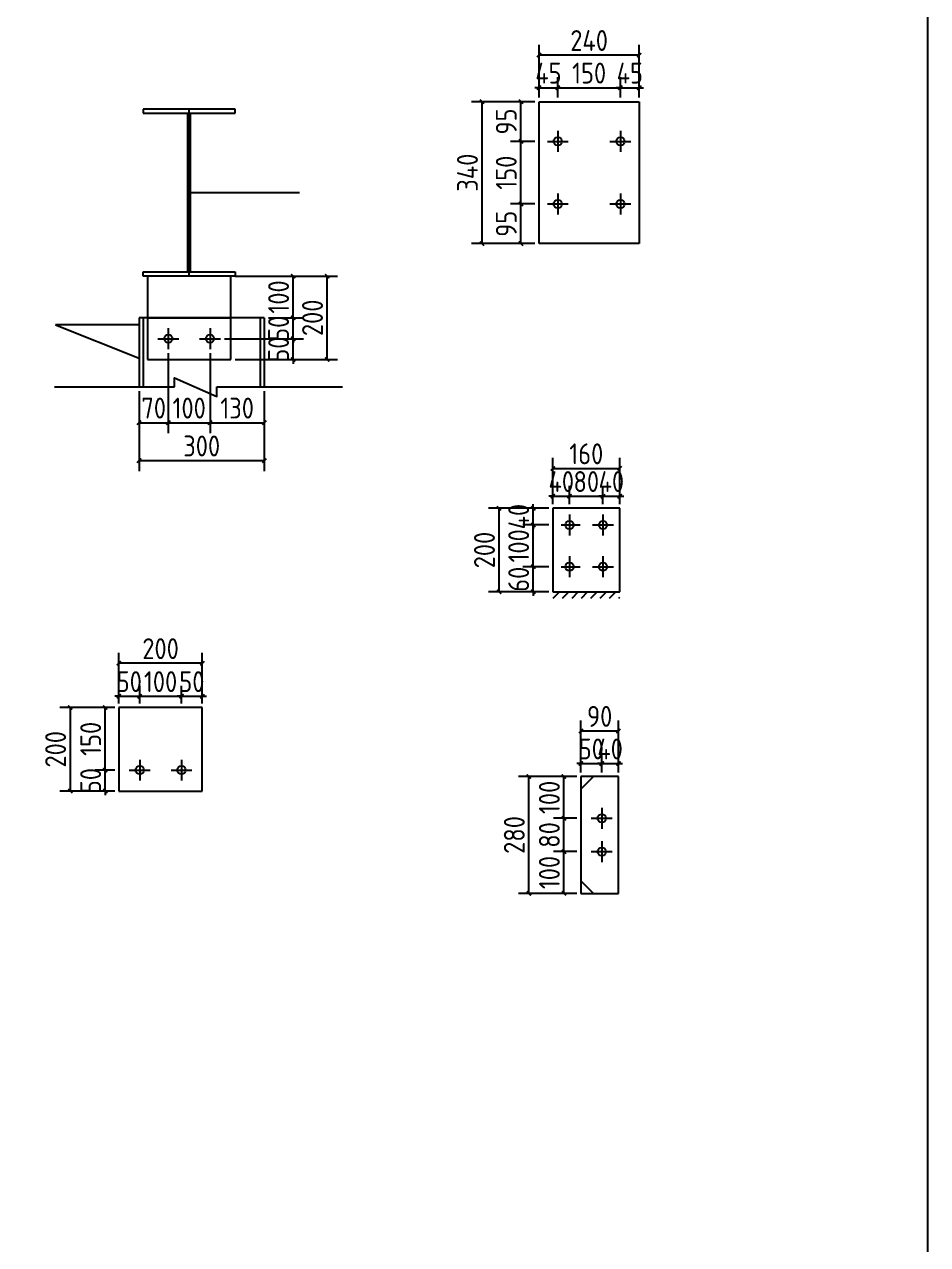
# Model space of a CAD drawing. Extents: x 411778 to 673094, y -11605 to 324395.
# Drawn here: x 436640 to 440968, y 111858 to 117704 of the extents above; entities that cross this region are included whole.
import ezdxf

# ---------------------------------------------------------------- set-up
doc = ezdxf.new("R2010")
doc.units = 0
doc.header["$LTSCALE"] = 1000
doc.header["$MEASUREMENT"] = 0
doc.styles.get("Standard").update_dxf_attribs({"font": 'gbenor.shx', "bigfont": 'gbcbig.shx'})
doc.dimstyles.get("Standard").update_dxf_attribs({"dimscale": 100, "dimtxt": 3.5, "dimasz": 1, "dimexe": 2.5, "dimexo": 3, "dimgap": 1.5, "dimtad": 1, "dimdec": 0, "dimzin": 0, "dimdsep": 46, "dimtxsty": 'Standard', "dimblk": 'ARCHTICK', "dimcen": 0.09, "dimadec": 0, "dimazin": 0, "dimtfac": 1, "dimtdec": 0, "dimtix": 1, "dimtmove": 2, "dimatfit": 3, "dimfxl": 1, "dimtolj": 1, "dimtzin": 0, "dimarcsym": 0})

# ---------------------------------------------------------------- blocks, each defined once
blk = doc.blocks.new('_ArchTick')
at = {"color": 0, "linetype": 'ByBlock', "const_width": 0.4}
blk.add_lwpolyline([(-0.5, -0.5), (0.5, 0.5)], dxfattribs=at)
blk = doc.blocks.new('*D3267')
at = {"color": 3, "lineweight": -2}
for p, q in [((437330, 116128), (437330, 115745.5)), ((437190, 115947), (437190, 115745.5)), ((437190, 115795.5), (437330, 115795.5))]:
    blk.add_line(p, q, dxfattribs=at)
at = {"layer": 'Defpoints', "color": 0}
for p in [(437330, 116148), (437190, 115967), (437330, 115795.5)]:
    blk.add_point(p, dxfattribs=at)
at = {"color": 3, "lineweight": -2, "xscale": 20, "yscale": 20, "zscale": 20, "rotation": 180}
blk.add_blockref('_ArchTick', (437190, 115795.5), dxfattribs=at)
at = {"color": 3, "lineweight": -2, "xscale": 20, "yscale": 20, "zscale": 20}
blk.add_blockref('_ArchTick', (437330, 115795.5), dxfattribs=at)
at = {"color": 0, "insert": (437260, 115865.5), "char_height": 100, "attachment_point": 5}
blk.add_mtext('\\A1;70', dxfattribs=at)
blk = doc.blocks.new('*D3268')
at = {"color": 3, "lineweight": -2}
for p, q in [((437330, 116128), (437330, 115745.5)), ((437530, 116128), (437530, 115745.5)), ((437330, 115795.5), (437530, 115795.5))]:
    blk.add_line(p, q, dxfattribs=at)
at = {"layer": 'Defpoints', "color": 0}
for p in [(437330, 116148), (437530, 116148), (437530, 115795.5)]:
    blk.add_point(p, dxfattribs=at)
at = {"color": 3, "lineweight": -2, "xscale": 20, "yscale": 20, "zscale": 20, "rotation": 180}
blk.add_blockref('_ArchTick', (437330, 115795.5), dxfattribs=at)
at = {"color": 3, "lineweight": -2, "xscale": 20, "yscale": 20, "zscale": 20}
blk.add_blockref('_ArchTick', (437530, 115795.5), dxfattribs=at)
at = {"color": 0, "insert": (437430, 115865.5), "char_height": 100, "attachment_point": 5}
blk.add_mtext('\\A1;100', dxfattribs=at)
blk = doc.blocks.new('*D3269')
at = {"color": 3, "lineweight": -2}
for p, q in [((437530, 116128), (437530, 115745.5)), ((437790, 115947), (437790, 115745.5)), ((437530, 115795.5), (437790, 115795.5))]:
    blk.add_line(p, q, dxfattribs=at)
at = {"layer": 'Defpoints', "color": 0}
for p in [(437530, 116148), (437790, 115967), (437790, 115795.5)]:
    blk.add_point(p, dxfattribs=at)
at = {"color": 3, "lineweight": -2, "xscale": 20, "yscale": 20, "zscale": 20, "rotation": 180}
blk.add_blockref('_ArchTick', (437530, 115795.5), dxfattribs=at)
at = {"color": 3, "lineweight": -2, "xscale": 20, "yscale": 20, "zscale": 20}
blk.add_blockref('_ArchTick', (437790, 115795.5), dxfattribs=at)
at = {"color": 0, "insert": (437660, 115865.5), "char_height": 100, "attachment_point": 5}
blk.add_mtext('\\A1;130', dxfattribs=at)
blk = doc.blocks.new('*D3125')
at = {"color": 3, "lineweight": -2}
for p, q in [((437190, 115947), (437190, 115564)), ((437790, 115947), (437790, 115564)), ((437190, 115614), (437790, 115614))]:
    blk.add_line(p, q, dxfattribs=at)
at = {"layer": 'Defpoints', "color": 0}
for p in [(437190, 115967), (437790, 115967), (437790, 115614)]:
    blk.add_point(p, dxfattribs=at)
at = {"color": 3, "lineweight": -2, "xscale": 20, "yscale": 20, "zscale": 20, "rotation": 180}
blk.add_blockref('_ArchTick', (437190, 115614), dxfattribs=at)
at = {"color": 3, "lineweight": -2, "xscale": 20, "yscale": 20, "zscale": 20}
blk.add_blockref('_ArchTick', (437790, 115614), dxfattribs=at)
at = {"color": 0, "insert": (437490, 115684), "char_height": 100, "attachment_point": 5}
blk.add_mtext('\\A1;300', dxfattribs=at)
blk = doc.blocks.new('*D3270')
at = {"color": 3, "lineweight": -2}
for p, q in [((437928.5, 116198), (437928.5, 116218)), ((437600, 116198), (437978.5, 116198)), ((437928.5, 116098), (437928.5, 116198)), ((437650, 116098), (437978.5, 116098)), ((437928.5, 116098), (437928.5, 116078))]:
    blk.add_line(p, q, dxfattribs=at)
at = {"layer": 'Defpoints', "color": 0}
for p in [(437580, 116198), (437928.5, 116198), (437630, 116098)]:
    blk.add_point(p, dxfattribs=at)
at = {"color": 3, "lineweight": -2, "xscale": 20, "yscale": 20, "zscale": 20}
for p, rotation in [((437928.5, 116198), 270), ((437928.5, 116098), 90)]:
    blk.add_blockref('_ArchTick', p, dxfattribs=dict(at, rotation=rotation))
at = {"color": 0, "insert": (437858.5, 116148), "char_height": 100, "attachment_point": 5, "rotation": 90}
blk.add_mtext('\\A1;50', dxfattribs=at)
blk = doc.blocks.new('*D3271')
at = {"color": 3, "lineweight": -2}
for p, q in [((437810, 116298), (437978.5, 116298)), ((437928.5, 116298), (437928.5, 116318)), ((437928.5, 116198), (437928.5, 116298)), ((437600, 116198), (437978.5, 116198)), ((437928.5, 116198), (437928.5, 116178))]:
    blk.add_line(p, q, dxfattribs=at)
at = {"layer": 'Defpoints', "color": 0}
for p in [(437790, 116298), (437928.5, 116298), (437580, 116198)]:
    blk.add_point(p, dxfattribs=at)
at = {"color": 3, "lineweight": -2, "xscale": 20, "yscale": 20, "zscale": 20}
for p, rotation in [((437928.5, 116298), 270), ((437928.5, 116198), 90)]:
    blk.add_blockref('_ArchTick', p, dxfattribs=dict(at, rotation=rotation))
at = {"color": 0, "insert": (437858.5, 116248), "char_height": 100, "attachment_point": 5, "rotation": 90}
blk.add_mtext('\\A1;50', dxfattribs=at)
blk = doc.blocks.new('*D3272')
at = {"color": 3, "lineweight": -2}
for p, q in [((437670, 116498), (437978.5, 116498)), ((437928.5, 116298), (437928.5, 116498)), ((437810, 116298), (437978.5, 116298))]:
    blk.add_line(p, q, dxfattribs=at)
at = {"layer": 'Defpoints', "color": 0}
for p in [(437650, 116498), (437928.5, 116498), (437790, 116298)]:
    blk.add_point(p, dxfattribs=at)
at = {"color": 3, "lineweight": -2, "xscale": 20, "yscale": 20, "zscale": 20}
for p, rotation in [((437928.5, 116498), 90), ((437928.5, 116298), 270)]:
    blk.add_blockref('_ArchTick', p, dxfattribs=dict(at, rotation=rotation))
at = {"color": 0, "insert": (437858.5, 116398), "char_height": 100, "attachment_point": 5, "rotation": 90}
blk.add_mtext('\\A1;100', dxfattribs=at)
blk = doc.blocks.new('*D3273')
at = {"color": 3, "lineweight": -2}
for p, q in [((437650, 116498), (438141, 116498)), ((438091, 116098), (438091, 116498)), ((437650, 116098), (438141, 116098))]:
    blk.add_line(p, q, dxfattribs=at)
at = {"layer": 'Defpoints', "color": 0}
for p in [(437630, 116498), (438091, 116498), (437630, 116098)]:
    blk.add_point(p, dxfattribs=at)
at = {"color": 3, "lineweight": -2, "xscale": 20, "yscale": 20, "zscale": 20}
for p, rotation in [((438091, 116498), 90), ((438091, 116098), 270)]:
    blk.add_blockref('_ArchTick', p, dxfattribs=dict(at, rotation=rotation))
at = {"color": 0, "insert": (438021, 116298), "char_height": 100, "attachment_point": 5, "rotation": 90}
blk.add_mtext('\\A1;200', dxfattribs=at)
blk = doc.blocks.new('*D3276')
at = {"color": 3, "lineweight": -2}
for p, q in [((437073, 114131), (436978, 114131)), ((437028, 114131), (437028, 114151)), ((437028, 114031), (437028, 114131)), ((437073, 114031), (436978, 114031)), ((437028, 114031), (437028, 114011))]:
    blk.add_line(p, q, dxfattribs=at)
at = {"layer": 'Defpoints', "color": 0}
for p in [(437028, 114131), (437093, 114131), (437093, 114031)]:
    blk.add_point(p, dxfattribs=at)
at = {"color": 3, "lineweight": -2, "xscale": 20, "yscale": 20, "zscale": 20}
for p, rotation in [((437028, 114131), 270), ((437028, 114031), 90)]:
    blk.add_blockref('_ArchTick', p, dxfattribs=dict(at, rotation=rotation))
at = {"color": 0, "insert": (436958, 114081), "char_height": 100, "attachment_point": 5, "rotation": 90}
blk.add_mtext('\\A1;50', dxfattribs=at)
blk = doc.blocks.new('*D3277')
at = {"color": 3, "lineweight": -2}
for p, q in [((437073, 114431), (436978, 114431)), ((437028, 114131), (437028, 114431)), ((437073, 114131), (436978, 114131))]:
    blk.add_line(p, q, dxfattribs=at)
at = {"layer": 'Defpoints', "color": 0}
for p in [(437028, 114431), (437093, 114431), (437093, 114131)]:
    blk.add_point(p, dxfattribs=at)
at = {"color": 3, "lineweight": -2, "xscale": 20, "yscale": 20, "zscale": 20}
for p, rotation in [((437028, 114431), 90), ((437028, 114131), 270)]:
    blk.add_blockref('_ArchTick', p, dxfattribs=dict(at, rotation=rotation))
at = {"color": 0, "insert": (436958, 114281), "char_height": 100, "attachment_point": 5, "rotation": 90}
blk.add_mtext('\\A1;150', dxfattribs=at)
blk = doc.blocks.new('*D3278')
at = {"color": 3, "lineweight": -2}
for p, q in [((437073, 114431), (436810, 114431)), ((436860, 114431), (436860, 114031)), ((437073, 114031), (436810, 114031))]:
    blk.add_line(p, q, dxfattribs=at)
at = {"layer": 'Defpoints', "color": 0}
for p in [(437093, 114431), (436860, 114031), (437093, 114031)]:
    blk.add_point(p, dxfattribs=at)
at = {"color": 3, "lineweight": -2, "xscale": 20, "yscale": 20, "zscale": 20}
for p, rotation in [((436860, 114431), 90), ((436860, 114031), 270)]:
    blk.add_blockref('_ArchTick', p, dxfattribs=dict(at, rotation=rotation))
at = {"color": 0, "insert": (436790, 114231), "char_height": 100, "attachment_point": 5, "rotation": 90}
blk.add_mtext('\\A1;200', dxfattribs=at)
blk = doc.blocks.new('*D3131')
at = {"color": 3, "lineweight": -2}
for p, q in [((437093, 114451), (437093, 114535)), ((437193, 114451), (437193, 114535)), ((437093, 114485), (437073, 114485)), ((437093, 114485), (437193, 114485)), ((437193, 114485), (437213, 114485))]:
    blk.add_line(p, q, dxfattribs=at)
at = {"layer": 'Defpoints', "color": 0}
for p in [(437193, 114485), (437093, 114431), (437193, 114431)]:
    blk.add_point(p, dxfattribs=at)
at = {"color": 3, "lineweight": -2, "xscale": 20, "yscale": 20, "zscale": 20}
blk.add_blockref('_ArchTick', (437093, 114485), dxfattribs=at)
at = {"color": 3, "lineweight": -2, "xscale": 20, "yscale": 20, "zscale": 20, "rotation": 180}
blk.add_blockref('_ArchTick', (437193, 114485), dxfattribs=at)
at = {"color": 0, "insert": (437143, 114555), "char_height": 100, "attachment_point": 5}
blk.add_mtext('\\A1;50', dxfattribs=at)
blk = doc.blocks.new('*D3132')
at = {"color": 3, "lineweight": -2}
for p, q in [((437193, 114451), (437193, 114535)), ((437393, 114451), (437393, 114535)), ((437193, 114485), (437393, 114485))]:
    blk.add_line(p, q, dxfattribs=at)
at = {"layer": 'Defpoints', "color": 0}
for p in [(437393, 114485), (437193, 114431), (437393, 114431)]:
    blk.add_point(p, dxfattribs=at)
at = {"color": 3, "lineweight": -2, "xscale": 20, "yscale": 20, "zscale": 20, "rotation": 180}
blk.add_blockref('_ArchTick', (437193, 114485), dxfattribs=at)
at = {"color": 3, "lineweight": -2, "xscale": 20, "yscale": 20, "zscale": 20}
blk.add_blockref('_ArchTick', (437393, 114485), dxfattribs=at)
at = {"color": 0, "insert": (437293, 114555), "char_height": 100, "attachment_point": 5}
blk.add_mtext('\\A1;100', dxfattribs=at)
blk = doc.blocks.new('*D3279')
at = {"color": 3, "lineweight": -2}
for p, q in [((437393, 114451), (437393, 114535)), ((437493, 114451), (437493, 114535)), ((437393, 114485), (437373, 114485)), ((437393, 114485), (437493, 114485)), ((437493, 114485), (437513, 114485))]:
    blk.add_line(p, q, dxfattribs=at)
at = {"layer": 'Defpoints', "color": 0}
for p in [(437493, 114485), (437393, 114431), (437493, 114431)]:
    blk.add_point(p, dxfattribs=at)
at = {"color": 3, "lineweight": -2, "xscale": 20, "yscale": 20, "zscale": 20}
blk.add_blockref('_ArchTick', (437393, 114485), dxfattribs=at)
at = {"color": 3, "lineweight": -2, "xscale": 20, "yscale": 20, "zscale": 20, "rotation": 180}
blk.add_blockref('_ArchTick', (437493, 114485), dxfattribs=at)
at = {"color": 0, "insert": (437443, 114555), "char_height": 100, "attachment_point": 5}
blk.add_mtext('\\A1;50', dxfattribs=at)
blk = doc.blocks.new('*D3280')
at = {"color": 3, "lineweight": -2}
for p, q in [((437093, 114451), (437093, 114693)), ((437493, 114643), (437093, 114643)), ((437493, 114451), (437493, 114693))]:
    blk.add_line(p, q, dxfattribs=at)
at = {"layer": 'Defpoints', "color": 0}
for p in [(437093, 114643), (437093, 114431), (437493, 114431)]:
    blk.add_point(p, dxfattribs=at)
at = {"color": 3, "lineweight": -2, "xscale": 20, "yscale": 20, "zscale": 20, "rotation": 180}
blk.add_blockref('_ArchTick', (437093, 114643), dxfattribs=at)
at = {"color": 3, "lineweight": -2, "xscale": 20, "yscale": 20, "zscale": 20}
blk.add_blockref('_ArchTick', (437493, 114643), dxfattribs=at)
at = {"color": 0, "insert": (437293, 114713), "char_height": 100, "attachment_point": 5}
blk.add_mtext('\\A1;200', dxfattribs=at)
blk = doc.blocks.new('*D3281')
at = {"color": 3, "lineweight": -2}
for p, q in [((439086.5, 116843.5), (438969.5, 116843.5)), ((439019.5, 116653.5), (439019.5, 116843.5)), ((439086.5, 116653.5), (438969.5, 116653.5))]:
    blk.add_line(p, q, dxfattribs=at)
at = {"layer": 'Defpoints', "color": 0}
for p in [(439019.5, 116843.5), (439106.5, 116843.5), (439106.5, 116653.5)]:
    blk.add_point(p, dxfattribs=at)
at = {"color": 3, "lineweight": -2, "xscale": 20, "yscale": 20, "zscale": 20}
for p, rotation in [((439019.5, 116843.5), 90), ((439019.5, 116653.5), 270)]:
    blk.add_blockref('_ArchTick', p, dxfattribs=dict(at, rotation=rotation))
at = {"color": 0, "insert": (438949.5, 116748.5), "char_height": 100, "attachment_point": 5, "rotation": 90}
blk.add_mtext('\\A1;95', dxfattribs=at)
blk = doc.blocks.new('*D3133')
at = {"color": 3, "lineweight": -2}
for p, q in [((439086.5, 117143.5), (438969.5, 117143.5)), ((439019.5, 116843.5), (439019.5, 117143.5)), ((439086.5, 116843.5), (438969.5, 116843.5))]:
    blk.add_line(p, q, dxfattribs=at)
at = {"layer": 'Defpoints', "color": 0}
for p in [(439019.5, 117143.5), (439106.5, 117143.5), (439106.5, 116843.5)]:
    blk.add_point(p, dxfattribs=at)
at = {"color": 3, "lineweight": -2, "xscale": 20, "yscale": 20, "zscale": 20}
for p, rotation in [((439019.5, 117143.5), 90), ((439019.5, 116843.5), 270)]:
    blk.add_blockref('_ArchTick', p, dxfattribs=dict(at, rotation=rotation))
at = {"color": 0, "insert": (438949.5, 116993.5), "char_height": 100, "attachment_point": 5, "rotation": 90}
blk.add_mtext('\\A1;150', dxfattribs=at)
blk = doc.blocks.new('*D3282')
at = {"color": 3, "lineweight": -2}
for p, q in [((439086.5, 117333.5), (438969.5, 117333.5)), ((439019.5, 117143.5), (439019.5, 117333.5)), ((439086.5, 117143.5), (438969.5, 117143.5))]:
    blk.add_line(p, q, dxfattribs=at)
at = {"layer": 'Defpoints', "color": 0}
for p in [(439019.5, 117333.5), (439106.5, 117333.5), (439106.5, 117143.5)]:
    blk.add_point(p, dxfattribs=at)
at = {"color": 3, "lineweight": -2, "xscale": 20, "yscale": 20, "zscale": 20}
for p, rotation in [((439019.5, 117333.5), 90), ((439019.5, 117143.5), 270)]:
    blk.add_blockref('_ArchTick', p, dxfattribs=dict(at, rotation=rotation))
at = {"color": 0, "insert": (438949.5, 117238.5), "char_height": 100, "attachment_point": 5, "rotation": 90}
blk.add_mtext('\\A1;95', dxfattribs=at)
blk = doc.blocks.new('*D3283')
at = {"color": 3, "lineweight": -2}
for p, q in [((439086.5, 117333.5), (438783.5, 117333.5)), ((438833.5, 116653.5), (438833.5, 117333.5)), ((439086.5, 116653.5), (438783.5, 116653.5))]:
    blk.add_line(p, q, dxfattribs=at)
at = {"layer": 'Defpoints', "color": 0}
for p in [(438833.5, 117333.5), (439106.5, 117333.5), (439106.5, 116653.5)]:
    blk.add_point(p, dxfattribs=at)
at = {"color": 3, "lineweight": -2, "xscale": 20, "yscale": 20, "zscale": 20}
for p, rotation in [((438833.5, 117333.5), 90), ((438833.5, 116653.5), 270)]:
    blk.add_blockref('_ArchTick', p, dxfattribs=dict(at, rotation=rotation))
at = {"color": 0, "insert": (438763.5, 116993.5), "char_height": 100, "attachment_point": 5, "rotation": 90}
blk.add_mtext('\\A1;340', dxfattribs=at)
blk = doc.blocks.new('*D3134')
at = {"color": 3, "lineweight": -2}
for p, q in [((439106.5, 117353.5), (439106.5, 117450.5)), ((439196.5, 117353.5), (439196.5, 117450.5)), ((439106.5, 117400.5), (439086.5, 117400.5)), ((439106.5, 117400.5), (439196.5, 117400.5)), ((439196.5, 117400.5), (439216.5, 117400.5))]:
    blk.add_line(p, q, dxfattribs=at)
at = {"layer": 'Defpoints', "color": 0}
for p in [(439196.5, 117400.5), (439106.5, 117333.5), (439196.5, 117333.5)]:
    blk.add_point(p, dxfattribs=at)
at = {"color": 3, "lineweight": -2, "xscale": 20, "yscale": 20, "zscale": 20}
blk.add_blockref('_ArchTick', (439106.5, 117400.5), dxfattribs=at)
at = {"color": 3, "lineweight": -2, "xscale": 20, "yscale": 20, "zscale": 20, "rotation": 180}
blk.add_blockref('_ArchTick', (439196.5, 117400.5), dxfattribs=at)
at = {"color": 0, "insert": (439151.5, 117470.5), "char_height": 100, "attachment_point": 5}
blk.add_mtext('\\A1;45', dxfattribs=at)
blk = doc.blocks.new('*D3135')
at = {"color": 3, "lineweight": -2}
for p, q in [((439196.5, 117353.5), (439196.5, 117450.5)), ((439496.5, 117353.5), (439496.5, 117450.5)), ((439196.5, 117400.5), (439496.5, 117400.5))]:
    blk.add_line(p, q, dxfattribs=at)
at = {"layer": 'Defpoints', "color": 0}
for p in [(439496.5, 117400.5), (439196.5, 117333.5), (439496.5, 117333.5)]:
    blk.add_point(p, dxfattribs=at)
at = {"color": 3, "lineweight": -2, "xscale": 20, "yscale": 20, "zscale": 20, "rotation": 180}
blk.add_blockref('_ArchTick', (439196.5, 117400.5), dxfattribs=at)
at = {"color": 3, "lineweight": -2, "xscale": 20, "yscale": 20, "zscale": 20}
blk.add_blockref('_ArchTick', (439496.5, 117400.5), dxfattribs=at)
at = {"color": 0, "insert": (439346.5, 117470.5), "char_height": 100, "attachment_point": 5}
blk.add_mtext('\\A1;150', dxfattribs=at)
blk = doc.blocks.new('*D3284')
at = {"color": 3, "lineweight": -2}
for p, q in [((439496.5, 117353.5), (439496.5, 117450.5)), ((439586.5, 117353.5), (439586.5, 117450.5)), ((439496.5, 117400.5), (439476.5, 117400.5)), ((439496.5, 117400.5), (439586.5, 117400.5)), ((439586.5, 117400.5), (439606.5, 117400.5))]:
    blk.add_line(p, q, dxfattribs=at)
at = {"layer": 'Defpoints', "color": 0}
for p in [(439586.5, 117400.5), (439496.5, 117333.5), (439586.5, 117333.5)]:
    blk.add_point(p, dxfattribs=at)
at = {"color": 3, "lineweight": -2, "xscale": 20, "yscale": 20, "zscale": 20}
blk.add_blockref('_ArchTick', (439496.5, 117400.5), dxfattribs=at)
at = {"color": 3, "lineweight": -2, "xscale": 20, "yscale": 20, "zscale": 20, "rotation": 180}
blk.add_blockref('_ArchTick', (439586.5, 117400.5), dxfattribs=at)
at = {"color": 0, "insert": (439541.5, 117470.5), "char_height": 100, "attachment_point": 5}
blk.add_mtext('\\A1;45', dxfattribs=at)
blk = doc.blocks.new('*D3285')
at = {"color": 3, "lineweight": -2}
for p, q in [((439106.5, 117353.5), (439106.5, 117606.5)), ((439586.5, 117353.5), (439586.5, 117606.5)), ((439586.5, 117556.5), (439106.5, 117556.5))]:
    blk.add_line(p, q, dxfattribs=at)
at = {"layer": 'Defpoints', "color": 0}
for p in [(439106.5, 117556.5), (439106.5, 117333.5), (439586.5, 117333.5)]:
    blk.add_point(p, dxfattribs=at)
at = {"color": 3, "lineweight": -2, "xscale": 20, "yscale": 20, "zscale": 20, "rotation": 180}
blk.add_blockref('_ArchTick', (439106.5, 117556.5), dxfattribs=at)
at = {"color": 3, "lineweight": -2, "xscale": 20, "yscale": 20, "zscale": 20}
blk.add_blockref('_ArchTick', (439586.5, 117556.5), dxfattribs=at)
at = {"color": 0, "insert": (439346.5, 117626.5), "char_height": 100, "attachment_point": 5}
blk.add_mtext('\\A1;240', dxfattribs=at)
blk = doc.blocks.new('*D3286')
at = {"color": 3, "lineweight": -2}
for p, q in [((439153, 115105.5), (439029, 115105.5)), ((439079, 115105.5), (439079, 115125.5)), ((439079, 114985.5), (439079, 115105.5)), ((439153, 114985.5), (439029, 114985.5)), ((439079, 114985.5), (439079, 114965.5))]:
    blk.add_line(p, q, dxfattribs=at)
at = {"layer": 'Defpoints', "color": 0}
for p in [(439079, 115105.5), (439173, 115105.5), (439173, 114985.5)]:
    blk.add_point(p, dxfattribs=at)
at = {"color": 3, "lineweight": -2, "xscale": 20, "yscale": 20, "zscale": 20}
for p, rotation in [((439079, 115105.5), 270), ((439079, 114985.5), 90)]:
    blk.add_blockref('_ArchTick', p, dxfattribs=dict(at, rotation=rotation))
at = {"color": 0, "insert": (439009, 115045.5), "char_height": 100, "attachment_point": 5, "rotation": 90}
blk.add_mtext('\\A1;60', dxfattribs=at)
blk = doc.blocks.new('*D3136')
at = {"color": 3, "lineweight": -2}
for p, q in [((439153, 115305.5), (439029, 115305.5)), ((439079, 115105.5), (439079, 115305.5)), ((439153, 115105.5), (439029, 115105.5))]:
    blk.add_line(p, q, dxfattribs=at)
at = {"layer": 'Defpoints', "color": 0}
for p in [(439079, 115305.5), (439173, 115305.5), (439173, 115105.5)]:
    blk.add_point(p, dxfattribs=at)
at = {"color": 3, "lineweight": -2, "xscale": 20, "yscale": 20, "zscale": 20}
for p, rotation in [((439079, 115305.5), 90), ((439079, 115105.5), 270)]:
    blk.add_blockref('_ArchTick', p, dxfattribs=dict(at, rotation=rotation))
at = {"color": 0, "insert": (439009, 115205.5), "char_height": 100, "attachment_point": 5, "rotation": 90}
blk.add_mtext('\\A1;100', dxfattribs=at)
blk = doc.blocks.new('*D3287')
at = {"color": 3, "lineweight": -2}
for p, q in [((439079, 115385.5), (439079, 115405.5)), ((439153, 115385.5), (439029, 115385.5)), ((439079, 115305.5), (439079, 115385.5)), ((439153, 115305.5), (439029, 115305.5)), ((439079, 115305.5), (439079, 115285.5))]:
    blk.add_line(p, q, dxfattribs=at)
at = {"layer": 'Defpoints', "color": 0}
for p in [(439079, 115385.5), (439173, 115385.5), (439173, 115305.5)]:
    blk.add_point(p, dxfattribs=at)
at = {"color": 3, "lineweight": -2, "xscale": 20, "yscale": 20, "zscale": 20}
for p, rotation in [((439079, 115385.5), 270), ((439079, 115305.5), 90)]:
    blk.add_blockref('_ArchTick', p, dxfattribs=dict(at, rotation=rotation))
at = {"color": 0, "insert": (439009, 115345.5), "char_height": 100, "attachment_point": 5, "rotation": 90}
blk.add_mtext('\\A1;40', dxfattribs=at)
blk = doc.blocks.new('*D3137')
at = {"color": 3, "lineweight": -2}
for p, q in [((439173, 115405.5), (439173, 115493.5)), ((439253, 115405.5), (439253, 115493.5)), ((439173, 115443.5), (439153, 115443.5)), ((439173, 115443.5), (439253, 115443.5)), ((439253, 115443.5), (439273, 115443.5))]:
    blk.add_line(p, q, dxfattribs=at)
at = {"layer": 'Defpoints', "color": 0}
for p in [(439253, 115443.5), (439173, 115385.5), (439253, 115385.5)]:
    blk.add_point(p, dxfattribs=at)
at = {"color": 3, "lineweight": -2, "xscale": 20, "yscale": 20, "zscale": 20}
blk.add_blockref('_ArchTick', (439173, 115443.5), dxfattribs=at)
at = {"color": 3, "lineweight": -2, "xscale": 20, "yscale": 20, "zscale": 20, "rotation": 180}
blk.add_blockref('_ArchTick', (439253, 115443.5), dxfattribs=at)
at = {"color": 0, "insert": (439213, 115513.5), "char_height": 100, "attachment_point": 5}
blk.add_mtext('\\A1;40', dxfattribs=at)
blk = doc.blocks.new('*D3138')
at = {"color": 3, "lineweight": -2}
for p, q in [((439253, 115405.5), (439253, 115493.5)), ((439413, 115405.5), (439413, 115493.5)), ((439253, 115443.5), (439413, 115443.5))]:
    blk.add_line(p, q, dxfattribs=at)
at = {"layer": 'Defpoints', "color": 0}
for p in [(439413, 115443.5), (439253, 115385.5), (439413, 115385.5)]:
    blk.add_point(p, dxfattribs=at)
at = {"color": 3, "lineweight": -2, "xscale": 20, "yscale": 20, "zscale": 20, "rotation": 180}
blk.add_blockref('_ArchTick', (439253, 115443.5), dxfattribs=at)
at = {"color": 3, "lineweight": -2, "xscale": 20, "yscale": 20, "zscale": 20}
blk.add_blockref('_ArchTick', (439413, 115443.5), dxfattribs=at)
at = {"color": 0, "insert": (439333, 115513.5), "char_height": 100, "attachment_point": 5}
blk.add_mtext('\\A1;80', dxfattribs=at)
blk = doc.blocks.new('*D3288')
at = {"color": 3, "lineweight": -2}
for p, q in [((439413, 115405.5), (439413, 115493.5)), ((439493, 115405.5), (439493, 115493.5)), ((439413, 115443.5), (439393, 115443.5)), ((439413, 115443.5), (439493, 115443.5)), ((439493, 115443.5), (439513, 115443.5))]:
    blk.add_line(p, q, dxfattribs=at)
at = {"layer": 'Defpoints', "color": 0}
for p in [(439493, 115443.5), (439413, 115385.5), (439493, 115385.5)]:
    blk.add_point(p, dxfattribs=at)
at = {"color": 3, "lineweight": -2, "xscale": 20, "yscale": 20, "zscale": 20}
blk.add_blockref('_ArchTick', (439413, 115443.5), dxfattribs=at)
at = {"color": 3, "lineweight": -2, "xscale": 20, "yscale": 20, "zscale": 20, "rotation": 180}
blk.add_blockref('_ArchTick', (439493, 115443.5), dxfattribs=at)
at = {"color": 0, "insert": (439453, 115513.5), "char_height": 100, "attachment_point": 5}
blk.add_mtext('\\A1;40', dxfattribs=at)
blk = doc.blocks.new('*D3289')
at = {"color": 3, "lineweight": -2}
for p, q in [((439173, 115405.5), (439173, 115626.5)), ((439173, 115576.5), (439493, 115576.5)), ((439493, 115405.5), (439493, 115626.5))]:
    blk.add_line(p, q, dxfattribs=at)
at = {"layer": 'Defpoints', "color": 0}
for p in [(439493, 115576.5), (439173, 115385.5), (439493, 115385.5)]:
    blk.add_point(p, dxfattribs=at)
at = {"color": 3, "lineweight": -2, "xscale": 20, "yscale": 20, "zscale": 20, "rotation": 180}
blk.add_blockref('_ArchTick', (439173, 115576.5), dxfattribs=at)
at = {"color": 3, "lineweight": -2, "xscale": 20, "yscale": 20, "zscale": 20}
blk.add_blockref('_ArchTick', (439493, 115576.5), dxfattribs=at)
at = {"color": 0, "insert": (439333, 115646.5), "char_height": 100, "attachment_point": 5}
blk.add_mtext('\\A1;160', dxfattribs=at)
blk = doc.blocks.new('*D3290')
at = {"color": 3, "lineweight": -2}
for p, q in [((439153, 115385.5), (438865, 115385.5)), ((438915, 114985.5), (438915, 115385.5)), ((439153, 114985.5), (438865, 114985.5))]:
    blk.add_line(p, q, dxfattribs=at)
at = {"layer": 'Defpoints', "color": 0}
for p in [(438915, 115385.5), (439173, 115385.5), (439173, 114985.5)]:
    blk.add_point(p, dxfattribs=at)
at = {"color": 3, "lineweight": -2, "xscale": 20, "yscale": 20, "zscale": 20}
for p, rotation in [((438915, 115385.5), 90), ((438915, 114985.5), 270)]:
    blk.add_blockref('_ArchTick', p, dxfattribs=dict(at, rotation=rotation))
at = {"color": 0, "insert": (438845, 115185.5), "char_height": 100, "attachment_point": 5, "rotation": 90}
blk.add_mtext('\\A1;200', dxfattribs=at)
blk = doc.blocks.new('*D3291')
at = {"color": 3, "lineweight": -2}
for p, q in [((439287, 113740.5), (439176, 113740.5)), ((439226, 113540.5), (439226, 113740.5)), ((439287, 113540.5), (439176, 113540.5))]:
    blk.add_line(p, q, dxfattribs=at)
at = {"layer": 'Defpoints', "color": 0}
for p in [(439226, 113740.5), (439307, 113740.5), (439307, 113540.5)]:
    blk.add_point(p, dxfattribs=at)
at = {"color": 3, "lineweight": -2, "xscale": 20, "yscale": 20, "zscale": 20}
for p, rotation in [((439226, 113740.5), 90), ((439226, 113540.5), 270)]:
    blk.add_blockref('_ArchTick', p, dxfattribs=dict(at, rotation=rotation))
at = {"color": 0, "insert": (439156, 113640.5), "char_height": 100, "attachment_point": 5, "rotation": 90}
blk.add_mtext('\\A1;100', dxfattribs=at)
blk = doc.blocks.new('*D3139')
at = {"color": 3, "lineweight": -2}
for p, q in [((439287, 113900.5), (439176, 113900.5)), ((439226, 113740.5), (439226, 113900.5)), ((439287, 113740.5), (439176, 113740.5))]:
    blk.add_line(p, q, dxfattribs=at)
at = {"layer": 'Defpoints', "color": 0}
for p in [(439226, 113900.5), (439307, 113900.5), (439307, 113740.5)]:
    blk.add_point(p, dxfattribs=at)
at = {"color": 3, "lineweight": -2, "xscale": 20, "yscale": 20, "zscale": 20}
for p, rotation in [((439226, 113900.5), 90), ((439226, 113740.5), 270)]:
    blk.add_blockref('_ArchTick', p, dxfattribs=dict(at, rotation=rotation))
at = {"color": 0, "insert": (439156, 113820.5), "char_height": 100, "attachment_point": 5, "rotation": 90}
blk.add_mtext('\\A1;80', dxfattribs=at)
blk = doc.blocks.new('*D3292')
at = {"color": 3, "lineweight": -2}
for p, q in [((439287, 114100.5), (439176, 114100.5)), ((439226, 113900.5), (439226, 114100.5)), ((439287, 113900.5), (439176, 113900.5))]:
    blk.add_line(p, q, dxfattribs=at)
at = {"layer": 'Defpoints', "color": 0}
for p in [(439226, 114100.5), (439307, 114100.5), (439307, 113900.5)]:
    blk.add_point(p, dxfattribs=at)
at = {"color": 3, "lineweight": -2, "xscale": 20, "yscale": 20, "zscale": 20}
for p, rotation in [((439226, 114100.5), 90), ((439226, 113900.5), 270)]:
    blk.add_blockref('_ArchTick', p, dxfattribs=dict(at, rotation=rotation))
at = {"color": 0, "insert": (439156, 114000.5), "char_height": 100, "attachment_point": 5, "rotation": 90}
blk.add_mtext('\\A1;100', dxfattribs=at)
blk = doc.blocks.new('*D3293')
at = {"color": 3, "lineweight": -2}
for p, q in [((439287, 114100.5), (439008, 114100.5)), ((439058, 113540.5), (439058, 114100.5)), ((439287, 113540.5), (439008, 113540.5))]:
    blk.add_line(p, q, dxfattribs=at)
at = {"layer": 'Defpoints', "color": 0}
for p in [(439058, 114100.5), (439307, 114100.5), (439307, 113540.5)]:
    blk.add_point(p, dxfattribs=at)
at = {"color": 3, "lineweight": -2, "xscale": 20, "yscale": 20, "zscale": 20}
for p, rotation in [((439058, 114100.5), 90), ((439058, 113540.5), 270)]:
    blk.add_blockref('_ArchTick', p, dxfattribs=dict(at, rotation=rotation))
at = {"color": 0, "insert": (438988, 113820.5), "char_height": 100, "attachment_point": 5, "rotation": 90}
blk.add_mtext('\\A1;280', dxfattribs=at)
blk = doc.blocks.new('*D3140')
at = {"color": 3, "lineweight": -2}
for p, q in [((439307, 114120.5), (439307, 114212.5)), ((439407, 114120.5), (439407, 114212.5)), ((439307, 114162.5), (439287, 114162.5)), ((439307, 114162.5), (439407, 114162.5)), ((439407, 114162.5), (439427, 114162.5))]:
    blk.add_line(p, q, dxfattribs=at)
at = {"layer": 'Defpoints', "color": 0}
for p in [(439407, 114162.5), (439307, 114100.5), (439407, 114100.5)]:
    blk.add_point(p, dxfattribs=at)
at = {"color": 3, "lineweight": -2, "xscale": 20, "yscale": 20, "zscale": 20}
blk.add_blockref('_ArchTick', (439307, 114162.5), dxfattribs=at)
at = {"color": 3, "lineweight": -2, "xscale": 20, "yscale": 20, "zscale": 20, "rotation": 180}
blk.add_blockref('_ArchTick', (439407, 114162.5), dxfattribs=at)
at = {"color": 0, "insert": (439357, 114232.5), "char_height": 100, "attachment_point": 5}
blk.add_mtext('\\A1;50', dxfattribs=at)
blk = doc.blocks.new('*D3294')
at = {"color": 3, "lineweight": -2}
for p, q in [((439407, 114120.5), (439407, 114212.5)), ((439487, 114120.5), (439487, 114212.5)), ((439407, 114162.5), (439387, 114162.5)), ((439407, 114162.5), (439487, 114162.5)), ((439487, 114162.5), (439507, 114162.5))]:
    blk.add_line(p, q, dxfattribs=at)
at = {"layer": 'Defpoints', "color": 0}
for p in [(439487, 114162.5), (439407, 114100.5), (439487, 114100.5)]:
    blk.add_point(p, dxfattribs=at)
at = {"color": 3, "lineweight": -2, "xscale": 20, "yscale": 20, "zscale": 20}
blk.add_blockref('_ArchTick', (439407, 114162.5), dxfattribs=at)
at = {"color": 3, "lineweight": -2, "xscale": 20, "yscale": 20, "zscale": 20, "rotation": 180}
blk.add_blockref('_ArchTick', (439487, 114162.5), dxfattribs=at)
at = {"color": 0, "insert": (439447, 114232.5), "char_height": 100, "attachment_point": 5}
blk.add_mtext('\\A1;40', dxfattribs=at)
blk = doc.blocks.new('*D3295')
at = {"color": 3, "lineweight": -2}
for p, q in [((439307, 114120.5), (439307, 114368.5)), ((439487, 114120.5), (439487, 114368.5)), ((439487, 114318.5), (439307, 114318.5))]:
    blk.add_line(p, q, dxfattribs=at)
at = {"layer": 'Defpoints', "color": 0}
for p in [(439307, 114318.5), (439307, 114100.5), (439487, 114100.5)]:
    blk.add_point(p, dxfattribs=at)
at = {"color": 3, "lineweight": -2, "xscale": 20, "yscale": 20, "zscale": 20, "rotation": 180}
blk.add_blockref('_ArchTick', (439307, 114318.5), dxfattribs=at)
at = {"color": 3, "lineweight": -2, "xscale": 20, "yscale": 20, "zscale": 20}
blk.add_blockref('_ArchTick', (439487, 114318.5), dxfattribs=at)
at = {"color": 0, "insert": (439397, 114388.5), "char_height": 100, "attachment_point": 5}
blk.add_mtext('\\A1;90', dxfattribs=at)

msp = doc.modelspace()

# ---------------------------------------------------------------- hatches: boundary and pattern name
h = msp.add_hatch()
h.set_pattern_fill('ANSI31', color=256, scale=20, style=0)
h.set_pattern_definition([(45, (-24833, -16648), (-22.4506403, 22.4506403), [])])
h.paths.add_polyline_path([(439493, 114985.5), (439173, 114985.5), (439173, 114955.5), (439493, 114955.5)])

# ---------------------------------------------------------------- linework, layer by layer
for p, q in [((439106.5, 116653.5), (439106.5, 117333.5)), ((439106.5, 117333.5), (439586.5, 117333.5)), ((439586.5, 117333.5), (439586.5, 116653.5)), ((439196.5, 117193.5), (439196.5, 117093.5)), ((439496.5, 117193.5), (439496.5, 117093.5)), ((439146.5, 117143.5), (439246.5, 117143.5)), ((439446.5, 117143.5), (439546.5, 117143.5)), ((437430, 116898), (437958, 116898)), ((439196.5, 116893.5), (439196.5, 116793.5)), ((439496.5, 116893.5), (439496.5, 116793.5)), ((439146.5, 116843.5), (439246.5, 116843.5)), ((439446.5, 116843.5), (439546.5, 116843.5)), ((439586.5, 116653.5), (439106.5, 116653.5)), ((437230, 116498), (437230, 116098)), ((437630, 116098), (437630, 116498)), ((437790, 116298), (437190, 116298)), ((437190, 116298), (437190, 115967)), ((437210, 116298), (437210, 115967)), ((437230, 116298), (437630, 116298)), ((437770, 116298), (437770, 115967)), ((437790, 116298), (437790, 115967)), ((437190, 116264), (436790, 116264)), ((436790, 116264), (437190, 116104)), ((437330, 116248), (437330, 116148)), ((437530, 116248), (437530, 116148)), ((437280, 116198), (437380, 116198)), ((437480, 116198), (437580, 116198)), ((437230, 116098), (437630, 116098)), ((436784, 115967), (437360, 115967)), ((437562, 115967), (438165, 115967)), ((439173, 115385.5), (439173, 114985.5)), ((439493, 115385.5), (439173, 115385.5)), ((439253, 115355.5), (439253, 115255.5)), ((439413, 115355.5), (439413, 115255.5)), ((439493, 114985.5), (439493, 115385.5)), ((439213, 115305.5), (439303, 115305.5)), ((439363, 115305.5), (439463, 115305.5)), ((439213, 115105.5), (439303, 115105.5)), ((439253, 115155.5), (439253, 115055.5)), ((439363, 115105.5), (439463, 115105.5)), ((439413, 115155.5), (439413, 115055.5)), ((439173, 114985.5), (439493, 114985.5)), ((437093, 114431), (437093, 114031)), ((437493, 114431), (437093, 114431)), ((437493, 114031), (437493, 114431)), ((437193, 114181), (437193, 114081)), ((437393, 114181), (437393, 114081)), ((437143, 114131), (437243, 114131)), ((437343, 114131), (437443, 114131)), ((439307, 114100.5), (439307, 113540.5)), ((439487, 114100.5), (439307, 114100.5)), ((439307, 114040.5), (439367, 114100.5)), ((439487, 113540.5), (439487, 114100.5)), ((437093, 114031), (437493, 114031)), ((439407, 113950.5), (439407, 113850.5)), ((439357, 113900.5), (439457, 113900.5)), ((439407, 113790.5), (439407, 113690.5)), ((439357, 113740.5), (439457, 113740.5)), ((439307, 113600.5), (439367, 113540.5)), ((439307, 113540.5), (439487, 113540.5))]:
    msp.add_line(p, q)
at = {"color": 4}
for p, q in [((437430, 117298), (437210, 117298)), ((437210, 117298), (437210, 117278)), ((437210, 117278), (437650, 117278)), ((437424, 116518), (437424, 117278)), ((437650, 117298), (437430, 117298)), ((437436, 116518), (437436, 117278)), ((437650, 117278), (437650, 117298)), ((437210, 116498), (437210, 116518)), ((437210, 116518), (437650, 116518)), ((437650, 116518), (437650, 116498)), ((437430, 116498), (437210, 116498)), ((437630, 116498), (437230, 116498)), ((437650, 116498), (437630, 116498))]:
    msp.add_line(p, q, dxfattribs=at)
at = {"color": 1}
msp.add_line((437430, 116498), (437430, 117298), dxfattribs=at)
msp.add_lwpolyline([(432568.5, 122873), (440968.5, 122873), (440968.5, 110993), (432568.5, 110993)], close=True)
msp.add_lwpolyline([(437360, 115967), (437360, 116010), (437562, 115921), (437562, 115967)])
for centre in [(439196.5, 117143.5), (439496.5, 117143.5), (439196.5, 116843.5), (439496.5, 116843.5), (437330, 116198), (437530, 116198), (439253, 115305.5), (439413, 115305.5), (439253, 115105.5), (439413, 115105.5), (437193, 114131), (437393, 114131), (439407, 113900.5), (439407, 113740.5)]:
    msp.add_circle(centre, 20)

# ---------------------------------------------------------------- dimensions: what is measured, and where the dimension line sits
for p1, p2, distance, picture, middle in [((439586.5, 117333.5), (439106.5, 117333.5), -223, '*D3285', (439346.5, 117626.5)), ((439106.5, 116653.5), (439106.5, 117333.5), 273, '*D3283', (438763.5, 116993.5)), ((437630, 116098), (437630, 116498), -461, '*D3273', (438021, 116298)), ((439173, 115385.5), (439493, 115385.5), 191, '*D3289', (439333, 115646.5)), ((439173, 114985.5), (439173, 115385.5), 258, '*D3290', (438845, 115185.5)), ((437493, 114431), (437093, 114431), -212, '*D3280', (437293, 114713)), ((437093, 114431), (437093, 114031), -233, '*D3278', (436790, 114231)), ((439487, 114100.5), (439307, 114100.5), -218, '*D3295', (439397, 114388.5)), ((439307, 113540.5), (439307, 114100.5), 249, '*D3293', (438988, 113820.5))]:
    dim = msp.add_aligned_dim(p1=p1, p2=p2, distance=distance, dimstyle='Standard', override={"dimtxt": 1, "dimasz": 0.2, "dimexe": 0.5, "dimexo": 0.2, "dimgap": 0.2, "dimlfac": 0.5, "dimclrd": 3, "dimclre": 3})
    dim.commit()
    dim.dimension.update_dxf_attribs({"geometry": picture, "text_midpoint": middle})
for base, p1, p2, picture, middle in [((439196.5, 117400.5), (439106.5, 117333.5), (439196.5, 117333.5), '*D3134', (439151.5, 117470.5)), ((439496.5, 117400.5), (439196.5, 117333.5), (439496.5, 117333.5), '*D3135', (439346.5, 117470.5)), ((439586.5, 117400.5), (439496.5, 117333.5), (439586.5, 117333.5), '*D3284', (439541.5, 117470.5)), ((437330, 115795.5), (437190, 115967), (437330, 116148), '*D3267', (437260, 115865.5)), ((437530, 115795.5), (437330, 116148), (437530, 116148), '*D3268', (437430, 115865.5)), ((437790, 115795.5), (437530, 116148), (437790, 115967), '*D3269', (437660, 115865.5)), ((437790, 115614), (437190, 115967), (437790, 115967), '*D3125', (437490, 115684)), ((439253, 115443.5), (439173, 115385.5), (439253, 115385.5), '*D3137', (439213, 115513.5)), ((439413, 115443.5), (439253, 115385.5), (439413, 115385.5), '*D3138', (439333, 115513.5)), ((439493, 115443.5), (439413, 115385.5), (439493, 115385.5), '*D3288', (439453, 115513.5)), ((437193, 114485), (437093, 114431), (437193, 114431), '*D3131', (437143, 114555)), ((437393, 114485), (437193, 114431), (437393, 114431), '*D3132', (437293, 114555)), ((437493, 114485), (437393, 114431), (437493, 114431), '*D3279', (437443, 114555)), ((439407, 114162.5), (439307, 114100.5), (439407, 114100.5), '*D3140', (439357, 114232.5)), ((439487, 114162.5), (439407, 114100.5), (439487, 114100.5), '*D3294', (439447, 114232.5))]:
    dim = msp.add_linear_dim(base=base, p1=p1, p2=p2, dimstyle='Standard', override={"dimtxt": 1, "dimasz": 0.2, "dimexe": 0.5, "dimexo": 0.2, "dimgap": 0.2, "dimlfac": 0.5, "dimclrd": 3, "dimclre": 3})
    dim.commit()
    dim.dimension.update_dxf_attribs({"geometry": picture, "text_midpoint": middle})
for base, p1, p2, picture, middle in [((439019.5, 117333.5), (439106.5, 117143.5), (439106.5, 117333.5), '*D3282', (438949.5, 117238.5)), ((439019.5, 117143.5), (439106.5, 116843.5), (439106.5, 117143.5), '*D3133', (438949.5, 116993.5)), ((439019.5, 116843.5), (439106.5, 116653.5), (439106.5, 116843.5), '*D3281', (438949.5, 116748.5)), ((437928.5, 116498), (437790, 116298), (437650, 116498), '*D3272', (437858.5, 116398)), ((437928.5, 116298), (437580, 116198), (437790, 116298), '*D3271', (437858.5, 116248)), ((437928.5, 116198), (437630, 116098), (437580, 116198), '*D3270', (437858.5, 116148)), ((439079, 115385.5), (439173, 115305.5), (439173, 115385.5), '*D3287', (439009, 115345.5)), ((439079, 115305.5), (439173, 115105.5), (439173, 115305.5), '*D3136', (439009, 115205.5)), ((439079, 115105.5), (439173, 114985.5), (439173, 115105.5), '*D3286', (439009, 115045.5)), ((437028, 114431), (437093, 114131), (437093, 114431), '*D3277', (436958, 114281)), ((437028, 114131), (437093, 114031), (437093, 114131), '*D3276', (436958, 114081)), ((439226, 114100.5), (439307, 113900.5), (439307, 114100.5), '*D3292', (439156, 114000.5)), ((439226, 113900.5), (439307, 113740.5), (439307, 113900.5), '*D3139', (439156, 113820.5)), ((439226, 113740.5), (439307, 113540.5), (439307, 113740.5), '*D3291', (439156, 113640.5))]:
    dim = msp.add_linear_dim(base=base, p1=p1, p2=p2, angle=90, dimstyle='Standard', override={"dimtxt": 1, "dimasz": 0.2, "dimexe": 0.5, "dimexo": 0.2, "dimgap": 0.2, "dimlfac": 0.5, "dimclrd": 3, "dimclre": 3})
    dim.commit()
    dim.dimension.update_dxf_attribs({"geometry": picture, "text_midpoint": middle})

doc.saveas('drawing.dxf')
